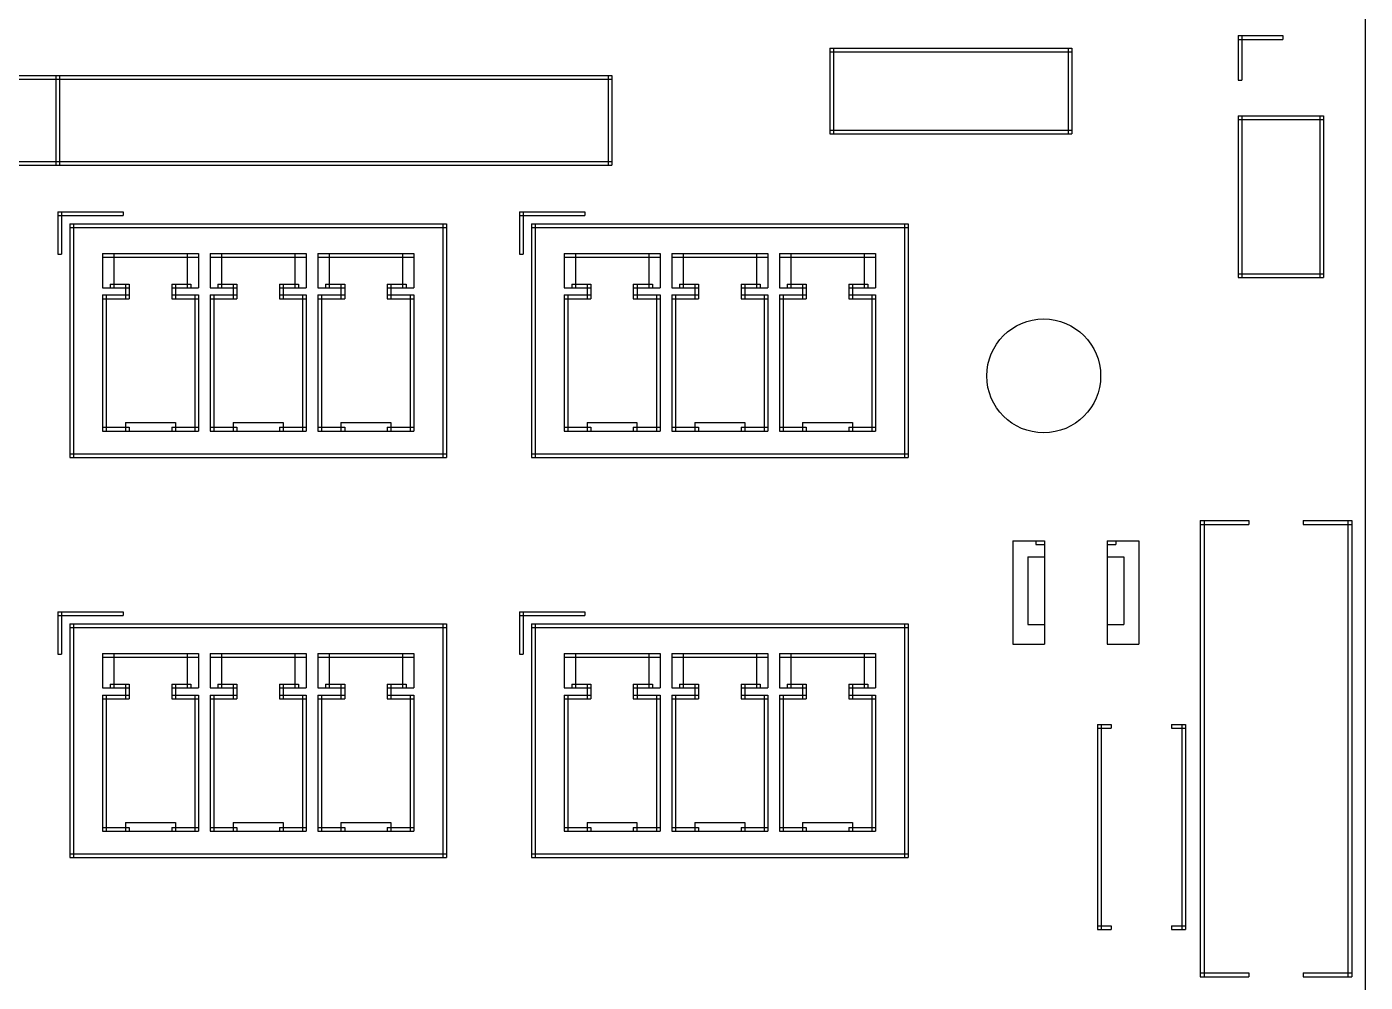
# Model space of a CAD drawing. Header units: metres. Extents: x 0 to 5834, y -4040 to 50.
# Drawn here: x 4121 to 5834, y -3378 to -2155 of the extents above; entities that cross this region are included whole.
import ezdxf

# ---------------------------------------------------------------- set-up
doc = ezdxf.new("R2010")
doc.units = ezdxf.units.M

msp = doc.modelspace()

# ---------------------------------------------------------------- linework, layer by layer
msp.add_line((5833.913386, 0), (5833.913386, -4039.968504))
msp.add_circle((5422.559055, -2602.086614), 72.834646)
at = {"layer": '1'}
for p, q in [((5671.220472, -2166.818898), (5675.944882, -2166.818898)), ((5671.220472, -2166.818898), (5671.220472, -2223.905512)), ((5671.220472, -2166.818898), (5728.307087, -2166.818898)), ((5671.220472, -2166.818898), (5671.220472, -2171.543307)), ((5671.220472, -2171.543307), (5728.307087, -2171.543307)), ((5675.944882, -2166.818898), (5675.944882, -2223.905512)), ((5728.307087, -2166.818898), (5728.307087, -2171.543307)), ((5149.062992, -2182.818898), (5153.787402, -2182.818898)), ((5149.062992, -2182.818898), (5149.062992, -2292.267717)), ((5149.062992, -2182.818898), (5458.549606, -2182.818898)), ((5149.062992, -2182.818898), (5149.062992, -2187.543307)), ((5149.062992, -2187.543307), (5458.549606, -2187.543307)), ((5153.787402, -2182.818898), (5153.787402, -2292.267717)), ((5453.825197, -2182.818898), (5458.549606, -2182.818898)), ((5453.825197, -2182.818898), (5453.825197, -2292.267717)), ((5458.549606, -2182.818898), (5458.549606, -2292.267717)), ((5458.549606, -2182.818898), (5458.549606, -2187.543307)), ((4051.889764, -2217.637795), (4870, -2217.637795)), ((4051.889764, -2222.362205), (4870, -2222.362205)), ((4158.582677, -2217.637795), (4163.307087, -2217.637795)), ((4158.582677, -2217.637795), (4158.582677, -2332.598425)), ((4163.307087, -2217.637795), (4163.307087, -2332.598425)), ((4865.275591, -2217.637795), (4870, -2217.637795)), ((4865.275591, -2217.637795), (4865.275591, -2332.598425)), ((4870, -2217.637795), (4870, -2332.598425)), ((4870, -2217.637795), (4870, -2222.362205)), ((5671.220472, -2223.905512), (5675.944882, -2223.905512)), ((5671.220472, -2269.181102), (5675.944882, -2269.181102)), ((5671.220472, -2269.181102), (5671.220472, -2476.267717)), ((5671.220472, -2269.181102), (5780.669291, -2269.181102)), ((5671.220472, -2269.181102), (5671.220472, -2273.905512)), ((5671.220472, -2273.905512), (5780.669291, -2273.905512)), ((5675.944882, -2269.181102), (5675.944882, -2476.267717)), ((5775.944882, -2269.181102), (5780.669291, -2269.181102)), ((5775.944882, -2269.181102), (5775.944882, -2476.267717)), ((5780.669291, -2269.181102), (5780.669291, -2273.905512)), ((5780.669291, -2269.181102), (5780.669291, -2476.267717)), ((5149.062992, -2287.543307), (5458.549606, -2287.543307)), ((5149.062992, -2287.543307), (5149.062992, -2292.329921)), ((5149.062992, -2292.267717), (5153.787402, -2292.267717)), ((5149.062992, -2292.329921), (5458.549606, -2292.329921)), ((5453.825197, -2292.267717), (5458.549606, -2292.267717)), ((5458.549606, -2287.543307), (5458.549606, -2292.329921)), ((4051.889764, -2327.874016), (4870, -2327.874016)), ((4870, -2327.874016), (4870, -2332.598425)), ((4051.889764, -2332.598425), (4870, -2332.598425)), ((4158.582677, -2332.598425), (4163.307087, -2332.598425)), ((4865.275591, -2332.598425), (4870, -2332.598425)), ((4161.23622, -2392.299213), (4244.700787, -2392.299213)), ((4161.23622, -2392.299213), (4161.23622, -2397.023622)), ((4161.23622, -2392.299213), (4165.96063, -2392.299213)), ((4161.23622, -2392.299213), (4161.23622, -2446.23622)), ((4161.23622, -2397.023622), (4244.700787, -2397.023622)), ((4165.96063, -2392.299213), (4165.96063, -2446.23622)), ((4244.700787, -2392.299213), (4244.700787, -2397.023622)), ((4751.787402, -2392.299213), (4756.511811, -2392.299213)), ((4751.787402, -2392.299213), (4751.787402, -2446.23622)), ((4751.787402, -2392.299213), (4835.251969, -2392.299213)), ((4751.787402, -2392.299213), (4751.787402, -2397.023622)), ((4751.787402, -2397.023622), (4835.251969, -2397.023622)), ((4756.511811, -2392.299213), (4756.511811, -2446.23622)), ((4835.251969, -2392.299213), (4835.251969, -2397.023622)), ((4176.590551, -2407.653543), (4181.314961, -2407.653543)), ((4176.590551, -2407.653543), (4176.590551, -2706.472441)), ((4176.590551, -2407.653543), (4658.480315, -2407.653543)), ((4176.590551, -2407.653543), (4176.590551, -2412.377953)), ((4176.590551, -2412.377953), (4658.480315, -2412.377953)), ((4181.314961, -2407.653543), (4181.314961, -2706.472441)), ((4653.755906, -2407.653543), (4658.480315, -2407.653543)), ((4653.755906, -2407.653543), (4653.755906, -2706.472441)), ((4658.480315, -2407.653543), (4658.480315, -2706.472441)), ((4658.480315, -2407.653543), (4658.480315, -2412.377953)), ((4767.141732, -2407.653543), (4771.866142, -2407.653543)), ((4767.141732, -2407.653543), (4767.141732, -2706.472441)), ((4767.141732, -2407.653543), (5249.031496, -2407.653543)), ((4767.141732, -2407.653543), (4767.141732, -2412.377953)), ((4767.141732, -2412.377953), (5249.031496, -2412.377953)), ((4771.866142, -2407.653543), (4771.866142, -2706.472441)), ((5244.307087, -2407.653543), (5249.031496, -2407.653543)), ((5244.307087, -2407.653543), (5244.307087, -2706.472441)), ((5249.031496, -2407.653543), (5249.031496, -2706.472441)), ((5249.031496, -2407.653543), (5249.031496, -2412.377953)), ((4161.23622, -2446.23622), (4165.96063, -2446.23622)), ((4218.322835, -2445.448819), (4341.15748, -2445.448819)), ((4218.322835, -2445.448819), (4218.322835, -2450.173228)), ((4218.322835, -2445.448819), (4232.889764, -2445.448819)), ((4218.322835, -2445.448819), (4218.322835, -2489.543307)), ((4232.889764, -2445.448819), (4232.889764, -2489.543307)), ((4326.590551, -2445.448819), (4341.15748, -2445.448819)), ((4326.590551, -2445.448819), (4326.590551, -2489.543307)), ((4341.15748, -2445.448819), (4341.15748, -2450.173228)), ((4341.15748, -2445.448819), (4341.15748, -2489.543307)), ((4356.11811, -2445.448819), (4370.685039, -2445.448819)), ((4356.11811, -2445.448819), (4356.11811, -2489.543307)), ((4356.11811, -2445.448819), (4478.952756, -2445.448819)), ((4356.11811, -2445.448819), (4356.11811, -2450.173228)), ((4370.685039, -2445.448819), (4370.685039, -2489.543307)), ((4464.385827, -2445.448819), (4478.952756, -2445.448819)), ((4464.385827, -2445.448819), (4464.385827, -2489.543307)), ((4478.952756, -2445.448819), (4478.952756, -2450.173228)), ((4478.952756, -2445.448819), (4478.952756, -2489.543307)), ((4493.913386, -2445.448819), (4616.748031, -2445.448819)), ((4493.913386, -2445.448819), (4493.913386, -2450.173228)), ((4493.913386, -2445.448819), (4508.480315, -2445.448819)), ((4493.913386, -2445.448819), (4493.913386, -2489.543307)), ((4508.480315, -2445.448819), (4508.480315, -2489.543307)), ((4602.181102, -2445.448819), (4616.748031, -2445.448819)), ((4602.181102, -2445.448819), (4602.181102, -2489.543307)), ((4616.748031, -2445.448819), (4616.748031, -2489.543307)), ((4616.748031, -2445.448819), (4616.748031, -2450.173228)), ((4751.787402, -2446.23622), (4756.511811, -2446.23622)), ((4808.874016, -2445.448819), (4931.708661, -2445.448819)), ((4808.874016, -2445.448819), (4808.874016, -2450.173228)), ((4808.874016, -2445.448819), (4823.440945, -2445.448819)), ((4808.874016, -2445.448819), (4808.874016, -2489.543307)), ((4823.440945, -2445.448819), (4823.440945, -2489.543307)), ((4917.141732, -2445.448819), (4931.708661, -2445.448819)), ((4917.141732, -2445.448819), (4917.141732, -2489.543307)), ((4931.708661, -2445.448819), (4931.708661, -2450.173228)), ((4931.708661, -2445.448819), (4931.708661, -2489.543307)), ((4946.669291, -2445.448819), (5069.503937, -2445.448819)), ((4946.669291, -2445.448819), (4946.669291, -2450.173228)), ((4946.669291, -2445.448819), (4961.23622, -2445.448819)), ((4946.669291, -2445.448819), (4946.669291, -2489.543307)), ((4961.23622, -2445.448819), (4961.23622, -2489.543307)), ((5054.937008, -2445.448819), (5069.503937, -2445.448819)), ((5054.937008, -2445.448819), (5054.937008, -2489.543307)), ((5069.503937, -2445.448819), (5069.503937, -2450.173228)), ((5069.503937, -2445.448819), (5069.503937, -2489.543307)), ((5084.464567, -2445.448819), (5099.031496, -2445.448819)), ((5084.464567, -2445.448819), (5084.464567, -2489.543307)), ((5084.464567, -2445.448819), (5207.299213, -2445.448819)), ((5084.464567, -2445.448819), (5084.464567, -2450.173228)), ((5099.031496, -2445.448819), (5099.031496, -2489.543307)), ((5192.732283, -2445.448819), (5207.299213, -2445.448819)), ((5192.732283, -2445.448819), (5192.732283, -2489.543307)), ((5207.299213, -2445.448819), (5207.299213, -2450.173228)), ((5207.299213, -2445.448819), (5207.299213, -2489.543307)), ((4218.322835, -2450.173228), (4341.15748, -2450.173228)), ((4356.11811, -2450.173228), (4478.952756, -2450.173228)), ((4493.913386, -2450.173228), (4616.748031, -2450.173228)), ((4808.874016, -2450.173228), (4931.708661, -2450.173228)), ((4946.669291, -2450.173228), (5069.503937, -2450.173228)), ((5084.464567, -2450.173228), (5207.299213, -2450.173228)), ((5671.220472, -2471.543307), (5780.669291, -2471.543307)), ((5671.220472, -2471.543307), (5671.220472, -2476.267717)), ((5671.220472, -2476.267717), (5780.669291, -2476.267717)), ((5671.220472, -2476.267717), (5675.944882, -2476.267717)), ((5775.944882, -2476.267717), (5780.669291, -2476.267717)), ((5780.669291, -2471.543307), (5780.669291, -2476.267717)), ((4218.322835, -2489.543307), (4232.889764, -2489.543307)), ((4218.322835, -2498.598425), (4252.574803, -2498.598425)), ((4218.322835, -2498.598425), (4218.322835, -2503.322835)), ((4218.322835, -2498.598425), (4223.047244, -2498.598425)), ((4218.322835, -2498.598425), (4218.322835, -2672.614173)), ((4223.047244, -2498.598425), (4223.047244, -2672.614173)), ((4228.165354, -2484.818898), (4252.574803, -2484.818898)), ((4228.165354, -2484.818898), (4228.165354, -2489.543307)), ((4228.165354, -2489.543307), (4252.574803, -2489.543307)), ((4247.850394, -2484.818898), (4252.574803, -2484.818898)), ((4247.850394, -2484.818898), (4247.850394, -2503.322835)), ((4252.574803, -2484.818898), (4252.574803, -2503.322835)), ((4252.574803, -2484.818898), (4252.574803, -2489.543307)), ((4252.574803, -2498.598425), (4252.574803, -2503.322835)), ((4306.905512, -2484.818898), (4311.629921, -2484.818898)), ((4306.905512, -2484.818898), (4306.905512, -2503.322835)), ((4306.905512, -2484.818898), (4331.314961, -2484.818898)), ((4306.905512, -2484.818898), (4306.905512, -2489.543307)), ((4306.905512, -2489.543307), (4331.314961, -2489.543307)), ((4306.905512, -2498.598425), (4341.15748, -2498.598425)), ((4306.905512, -2498.598425), (4306.905512, -2503.322835)), ((4311.629921, -2484.818898), (4311.629921, -2503.322835)), ((4326.590551, -2489.543307), (4341.15748, -2489.543307)), ((4331.314961, -2484.818898), (4331.314961, -2489.543307)), ((4336.433071, -2498.598425), (4341.15748, -2498.598425)), ((4336.433071, -2498.598425), (4336.433071, -2672.614173)), ((4341.15748, -2498.598425), (4341.15748, -2672.614173)), ((4341.15748, -2498.598425), (4341.15748, -2503.322835)), ((4356.11811, -2489.543307), (4370.685039, -2489.543307)), ((4356.11811, -2498.598425), (4390.370079, -2498.598425)), ((4356.11811, -2498.598425), (4356.11811, -2503.322835)), ((4356.11811, -2498.598425), (4360.84252, -2498.598425)), ((4356.11811, -2498.598425), (4356.11811, -2672.614173)), ((4360.84252, -2498.598425), (4360.84252, -2672.614173)), ((4365.96063, -2484.818898), (4390.370079, -2484.818898)), ((4365.96063, -2484.818898), (4365.96063, -2489.543307)), ((4365.96063, -2489.543307), (4390.370079, -2489.543307)), ((4385.645669, -2484.818898), (4390.370079, -2484.818898)), ((4385.645669, -2484.818898), (4385.645669, -2503.322835)), ((4390.370079, -2484.818898), (4390.370079, -2489.543307)), ((4390.370079, -2484.818898), (4390.370079, -2503.322835)), ((4390.370079, -2498.598425), (4390.370079, -2503.322835)), ((4444.700787, -2484.818898), (4469.110236, -2484.818898)), ((4444.700787, -2484.818898), (4444.700787, -2489.543307)), ((4444.700787, -2484.818898), (4449.425197, -2484.818898)), ((4444.700787, -2484.818898), (4444.700787, -2503.322835)), ((4444.700787, -2489.543307), (4469.110236, -2489.543307)), ((4444.700787, -2498.598425), (4478.952756, -2498.598425)), ((4444.700787, -2498.598425), (4444.700787, -2503.322835)), ((4449.425197, -2484.818898), (4449.425197, -2503.322835)), ((4464.385827, -2489.543307), (4478.952756, -2489.543307)), ((4469.110236, -2484.818898), (4469.110236, -2489.543307)), ((4474.228346, -2498.598425), (4478.952756, -2498.598425)), ((4474.228346, -2498.598425), (4474.228346, -2672.614173)), ((4478.952756, -2498.598425), (4478.952756, -2503.322835)), ((4478.952756, -2498.598425), (4478.952756, -2672.614173)), ((4493.913386, -2489.543307), (4508.480315, -2489.543307)), ((4493.913386, -2498.598425), (4498.637795, -2498.598425)), ((4493.913386, -2498.598425), (4493.913386, -2672.614173)), ((4493.913386, -2498.598425), (4528.165354, -2498.598425)), ((4493.913386, -2498.598425), (4493.913386, -2503.322835)), ((4498.637795, -2498.598425), (4498.637795, -2672.614173)), ((4503.755906, -2484.818898), (4528.165354, -2484.818898)), ((4503.755906, -2484.818898), (4503.755906, -2489.543307)), ((4503.755906, -2489.543307), (4528.165354, -2489.543307)), ((4523.440945, -2484.818898), (4528.165354, -2484.818898)), ((4523.440945, -2484.818898), (4523.440945, -2503.322835)), ((4528.165354, -2484.818898), (4528.165354, -2489.543307)), ((4528.165354, -2484.818898), (4528.165354, -2503.322835)), ((4528.165354, -2498.598425), (4528.165354, -2503.322835)), ((4582.496063, -2484.818898), (4606.905512, -2484.818898)), ((4582.496063, -2484.818898), (4582.496063, -2489.543307)), ((4582.496063, -2484.818898), (4587.220472, -2484.818898)), ((4582.496063, -2484.818898), (4582.496063, -2503.322835)), ((4582.496063, -2489.543307), (4606.905512, -2489.543307)), ((4582.496063, -2498.598425), (4616.748031, -2498.598425)), ((4582.496063, -2498.598425), (4582.496063, -2503.322835)), ((4587.220472, -2484.818898), (4587.220472, -2503.322835)), ((4602.181102, -2489.543307), (4616.748031, -2489.543307)), ((4606.905512, -2484.818898), (4606.905512, -2489.543307)), ((4612.023622, -2498.598425), (4616.748031, -2498.598425)), ((4612.023622, -2498.598425), (4612.023622, -2672.614173)), ((4616.748031, -2498.598425), (4616.748031, -2503.322835)), ((4616.748031, -2498.598425), (4616.748031, -2672.614173)), ((4808.874016, -2489.543307), (4823.440945, -2489.543307)), ((4808.874016, -2498.598425), (4843.125984, -2498.598425)), ((4808.874016, -2498.598425), (4808.874016, -2503.322835)), ((4808.874016, -2498.598425), (4813.598425, -2498.598425)), ((4808.874016, -2498.598425), (4808.874016, -2672.614173)), ((4813.598425, -2498.598425), (4813.598425, -2672.614173)), ((4818.716535, -2484.818898), (4843.125984, -2484.818898)), ((4818.716535, -2484.818898), (4818.716535, -2489.543307)), ((4818.716535, -2489.543307), (4843.125984, -2489.543307)), ((4838.401575, -2484.818898), (4843.125984, -2484.818898)), ((4838.401575, -2484.818898), (4838.401575, -2503.322835)), ((4843.125984, -2484.818898), (4843.125984, -2503.322835)), ((4843.125984, -2484.818898), (4843.125984, -2489.543307)), ((4843.125984, -2498.598425), (4843.125984, -2503.322835)), ((4897.456693, -2484.818898), (4921.866142, -2484.818898)), ((4897.456693, -2484.818898), (4897.456693, -2489.543307)), ((4897.456693, -2484.818898), (4902.181102, -2484.818898)), ((4897.456693, -2484.818898), (4897.456693, -2503.322835)), ((4897.456693, -2489.543307), (4921.866142, -2489.543307)), ((4897.456693, -2498.598425), (4931.708661, -2498.598425)), ((4897.456693, -2498.598425), (4897.456693, -2503.322835)), ((4902.181102, -2484.818898), (4902.181102, -2503.322835)), ((4917.141732, -2489.543307), (4931.708661, -2489.543307)), ((4921.866142, -2484.818898), (4921.866142, -2489.543307)), ((4926.984252, -2498.598425), (4931.708661, -2498.598425)), ((4926.984252, -2498.598425), (4926.984252, -2672.614173)), ((4931.708661, -2498.598425), (4931.708661, -2503.322835)), ((4931.708661, -2498.598425), (4931.708661, -2672.614173)), ((4946.669291, -2489.543307), (4961.23622, -2489.543307)), ((4946.669291, -2498.598425), (4951.393701, -2498.598425)), ((4946.669291, -2498.598425), (4946.669291, -2672.614173)), ((4946.669291, -2498.598425), (4980.92126, -2498.598425)), ((4946.669291, -2498.598425), (4946.669291, -2503.322835)), ((4951.393701, -2498.598425), (4951.393701, -2672.614173)), ((4956.511811, -2484.818898), (4980.92126, -2484.818898)), ((4956.511811, -2484.818898), (4956.511811, -2489.543307)), ((4956.511811, -2489.543307), (4980.92126, -2489.543307)), ((4976.19685, -2484.818898), (4980.92126, -2484.818898)), ((4976.19685, -2484.818898), (4976.19685, -2503.322835)), ((4980.92126, -2484.818898), (4980.92126, -2489.543307)), ((4980.92126, -2484.818898), (4980.92126, -2503.322835)), ((4980.92126, -2498.598425), (4980.92126, -2503.322835)), ((5035.251969, -2484.818898), (5039.976378, -2484.818898)), ((5035.251969, -2484.818898), (5035.251969, -2503.322835)), ((5035.251969, -2484.818898), (5059.661417, -2484.818898)), ((5035.251969, -2484.818898), (5035.251969, -2489.543307)), ((5035.251969, -2489.543307), (5059.661417, -2489.543307)), ((5035.251969, -2498.598425), (5069.503937, -2498.598425)), ((5035.251969, -2498.598425), (5035.251969, -2503.322835)), ((5039.976378, -2484.818898), (5039.976378, -2503.322835)), ((5054.937008, -2489.543307), (5069.503937, -2489.543307)), ((5059.661417, -2484.818898), (5059.661417, -2489.543307)), ((5064.779528, -2498.598425), (5069.503937, -2498.598425)), ((5064.779528, -2498.598425), (5064.779528, -2672.614173)), ((5069.503937, -2498.598425), (5069.503937, -2672.614173)), ((5069.503937, -2498.598425), (5069.503937, -2503.322835)), ((5084.464567, -2489.543307), (5099.031496, -2489.543307)), ((5084.464567, -2498.598425), (5118.716535, -2498.598425)), ((5084.464567, -2498.598425), (5084.464567, -2503.322835)), ((5084.464567, -2498.598425), (5089.188976, -2498.598425)), ((5084.464567, -2498.598425), (5084.464567, -2672.614173)), ((5089.188976, -2498.598425), (5089.188976, -2672.614173)), ((5094.307087, -2484.818898), (5118.716535, -2484.818898)), ((5094.307087, -2484.818898), (5094.307087, -2489.543307)), ((5094.307087, -2489.543307), (5118.716535, -2489.543307)), ((5113.992126, -2484.818898), (5118.716535, -2484.818898)), ((5113.992126, -2484.818898), (5113.992126, -2503.322835)), ((5118.716535, -2484.818898), (5118.716535, -2503.322835)), ((5118.716535, -2484.818898), (5118.716535, -2489.543307)), ((5118.716535, -2498.598425), (5118.716535, -2503.322835)), ((5173.047244, -2484.818898), (5197.456693, -2484.818898)), ((5173.047244, -2484.818898), (5173.047244, -2489.543307)), ((5173.047244, -2484.818898), (5177.771654, -2484.818898)), ((5173.047244, -2484.818898), (5173.047244, -2503.322835)), ((5173.047244, -2489.543307), (5197.456693, -2489.543307)), ((5173.047244, -2498.598425), (5207.299213, -2498.598425)), ((5173.047244, -2498.598425), (5173.047244, -2503.322835)), ((5177.771654, -2484.818898), (5177.771654, -2503.322835)), ((5192.732283, -2489.543307), (5207.299213, -2489.543307)), ((5197.456693, -2484.818898), (5197.456693, -2489.543307)), ((5202.574803, -2498.598425), (5207.299213, -2498.598425)), ((5202.574803, -2498.598425), (5202.574803, -2672.614173)), ((5207.299213, -2498.598425), (5207.299213, -2672.614173)), ((5207.299213, -2498.598425), (5207.299213, -2503.322835)), ((4218.322835, -2503.322835), (4252.574803, -2503.322835)), ((4247.850394, -2503.322835), (4252.574803, -2503.322835)), ((4306.905512, -2503.322835), (4311.629921, -2503.322835)), ((4306.905512, -2503.322835), (4341.15748, -2503.322835)), ((4356.11811, -2503.322835), (4390.370079, -2503.322835)), ((4385.645669, -2503.322835), (4390.370079, -2503.322835)), ((4444.700787, -2503.322835), (4478.952756, -2503.322835)), ((4444.700787, -2503.322835), (4449.425197, -2503.322835)), ((4493.913386, -2503.322835), (4528.165354, -2503.322835)), ((4523.440945, -2503.322835), (4528.165354, -2503.322835)), ((4582.496063, -2503.322835), (4616.748031, -2503.322835)), ((4582.496063, -2503.322835), (4587.220472, -2503.322835)), ((4808.874016, -2503.322835), (4843.125984, -2503.322835)), ((4838.401575, -2503.322835), (4843.125984, -2503.322835)), ((4897.456693, -2503.322835), (4931.708661, -2503.322835)), ((4897.456693, -2503.322835), (4902.181102, -2503.322835)), ((4946.669291, -2503.322835), (4980.92126, -2503.322835)), ((4976.19685, -2503.322835), (4980.92126, -2503.322835)), ((5035.251969, -2503.322835), (5069.503937, -2503.322835)), ((5035.251969, -2503.322835), (5039.976378, -2503.322835)), ((5084.464567, -2503.322835), (5118.716535, -2503.322835)), ((5113.992126, -2503.322835), (5118.716535, -2503.322835)), ((5173.047244, -2503.322835), (5207.299213, -2503.322835)), ((5173.047244, -2503.322835), (5177.771654, -2503.322835)), ((4218.322835, -2667.889764), (4252.574803, -2667.889764)), ((4218.322835, -2667.889764), (4218.322835, -2672.614173)), ((4247.850394, -2661.665748), (4311.616024, -2661.665748)), ((4247.850394, -2661.665748), (4247.850394, -2672.614173)), ((4252.574803, -2667.889764), (4252.574803, -2672.614173)), ((4306.905512, -2667.889764), (4341.15748, -2667.889764)), ((4306.905512, -2667.889764), (4306.905512, -2672.614173)), ((4311.616024, -2661.665748), (4311.616024, -2672.614173)), ((4341.15748, -2667.889764), (4341.15748, -2672.614173)), ((4356.11811, -2667.889764), (4390.370079, -2667.889764)), ((4356.11811, -2667.889764), (4356.11811, -2672.614173)), ((4385.645669, -2661.665748), (4449.411299, -2661.665748)), ((4385.645669, -2661.665748), (4385.645669, -2672.614173)), ((4390.370079, -2667.889764), (4390.370079, -2672.614173)), ((4444.700787, -2667.889764), (4478.952756, -2667.889764)), ((4444.700787, -2667.889764), (4444.700787, -2672.614173)), ((4449.411299, -2661.665748), (4449.411299, -2672.614173)), ((4478.952756, -2667.889764), (4478.952756, -2672.614173)), ((4493.913386, -2667.889764), (4528.165354, -2667.889764)), ((4493.913386, -2667.889764), (4493.913386, -2672.614173)), ((4523.440945, -2661.665748), (4587.206575, -2661.665748)), ((4523.440945, -2661.665748), (4523.440945, -2672.614173)), ((4528.165354, -2667.889764), (4528.165354, -2672.614173)), ((4582.496063, -2667.889764), (4616.748031, -2667.889764)), ((4582.496063, -2667.889764), (4582.496063, -2672.614173)), ((4587.206575, -2661.665748), (4587.206575, -2672.614173)), ((4616.748031, -2667.889764), (4616.748031, -2672.614173)), ((4808.874016, -2667.889764), (4843.125984, -2667.889764)), ((4808.874016, -2667.889764), (4808.874016, -2672.614173)), ((4838.401575, -2661.665748), (4902.167205, -2661.665748)), ((4838.401575, -2661.665748), (4838.401575, -2672.614173)), ((4843.125984, -2667.889764), (4843.125984, -2672.614173)), ((4897.456693, -2667.889764), (4931.708661, -2667.889764)), ((4897.456693, -2667.889764), (4897.456693, -2672.614173)), ((4902.167205, -2661.665748), (4902.167205, -2672.614173)), ((4931.708661, -2667.889764), (4931.708661, -2672.614173)), ((4946.669291, -2667.889764), (4980.92126, -2667.889764)), ((4946.669291, -2667.889764), (4946.669291, -2672.614173)), ((4976.19685, -2661.665748), (5039.96248, -2661.665748)), ((4976.19685, -2661.665748), (4976.19685, -2672.614173)), ((4980.92126, -2667.889764), (4980.92126, -2672.614173)), ((5035.251969, -2667.889764), (5069.503937, -2667.889764)), ((5035.251969, -2667.889764), (5035.251969, -2672.614173)), ((5039.96248, -2661.665748), (5039.96248, -2672.614173)), ((5069.503937, -2667.889764), (5069.503937, -2672.614173)), ((5084.464567, -2667.889764), (5118.716535, -2667.889764)), ((5084.464567, -2667.889764), (5084.464567, -2672.614173)), ((5113.992126, -2661.665748), (5177.757756, -2661.665748)), ((5113.992126, -2661.665748), (5113.992126, -2672.614173)), ((5118.716535, -2667.889764), (5118.716535, -2672.614173)), ((5173.047244, -2667.889764), (5207.299213, -2667.889764)), ((5173.047244, -2667.889764), (5173.047244, -2672.614173)), ((5177.757756, -2661.665748), (5177.757756, -2672.614173)), ((5207.299213, -2667.889764), (5207.299213, -2672.614173)), ((4218.322835, -2672.614173), (4223.047244, -2672.614173)), ((4218.322835, -2672.614173), (4252.574803, -2672.614173)), ((4247.850394, -2672.614173), (4311.616024, -2672.614173)), ((4306.905512, -2672.614173), (4341.15748, -2672.614173)), ((4336.433071, -2672.614173), (4341.15748, -2672.614173)), ((4356.11811, -2672.614173), (4360.84252, -2672.614173)), ((4356.11811, -2672.614173), (4390.370079, -2672.614173)), ((4385.645669, -2672.614173), (4449.411299, -2672.614173)), ((4444.700787, -2672.614173), (4478.952756, -2672.614173)), ((4474.228346, -2672.614173), (4478.952756, -2672.614173)), ((4493.913386, -2672.614173), (4528.165354, -2672.614173)), ((4493.913386, -2672.614173), (4498.637795, -2672.614173)), ((4523.440945, -2672.614173), (4587.206575, -2672.614173)), ((4582.496063, -2672.614173), (4616.748031, -2672.614173)), ((4612.023622, -2672.614173), (4616.748031, -2672.614173)), ((4808.874016, -2672.614173), (4843.125984, -2672.614173)), ((4808.874016, -2672.614173), (4813.598425, -2672.614173)), ((4838.401575, -2672.614173), (4902.167205, -2672.614173)), ((4897.456693, -2672.614173), (4931.708661, -2672.614173)), ((4926.984252, -2672.614173), (4931.708661, -2672.614173)), ((4946.669291, -2672.614173), (4980.92126, -2672.614173)), ((4946.669291, -2672.614173), (4951.393701, -2672.614173)), ((4976.19685, -2672.614173), (5039.96248, -2672.614173)), ((5035.251969, -2672.614173), (5069.503937, -2672.614173)), ((5064.779528, -2672.614173), (5069.503937, -2672.614173)), ((5084.464567, -2672.614173), (5089.188976, -2672.614173)), ((5084.464567, -2672.614173), (5118.716535, -2672.614173)), ((5113.992126, -2672.614173), (5177.757756, -2672.614173)), ((5173.047244, -2672.614173), (5207.299213, -2672.614173)), ((5202.574803, -2672.614173), (5207.299213, -2672.614173)), ((4176.590551, -2701.748031), (4658.480315, -2701.748031)), ((4176.590551, -2701.748031), (4176.590551, -2706.472441)), ((4658.480315, -2701.748031), (4658.480315, -2706.472441)), ((4767.141732, -2701.748031), (5249.031496, -2701.748031)), ((4767.141732, -2701.748031), (4767.141732, -2706.472441)), ((5249.031496, -2701.748031), (5249.031496, -2706.472441)), ((4176.590551, -2706.472441), (4658.480315, -2706.472441)), ((4176.590551, -2706.472441), (4181.314961, -2706.472441)), ((4653.755906, -2706.472441), (4658.480315, -2706.472441)), ((4767.141732, -2706.472441), (4771.866142, -2706.472441)), ((4767.141732, -2706.472441), (5249.031496, -2706.472441)), ((5244.307087, -2706.472441), (5249.031496, -2706.472441)), ((5622.751969, -2787.114173), (5627.751969, -2787.114173)), ((5622.751969, -2787.114173), (5622.751969, -3370.854331)), ((5622.751969, -2787.114173), (5684.838583, -2787.114173)), ((5622.751969, -2787.114173), (5622.751969, -2792.114173)), ((5627.751969, -2787.114173), (5627.751969, -3370.854331)), ((5684.838583, -2787.114173), (5684.838583, -2792.114173)), ((5754.641732, -2787.114173), (5816.728346, -2787.114173)), ((5754.641732, -2787.114173), (5754.641732, -2792.114173)), ((5811.728346, -2787.114173), (5816.728346, -2787.114173)), ((5811.728346, -2787.114173), (5811.728346, -3370.854331)), ((5816.728346, -2787.114173), (5816.728346, -3370.854331)), ((5816.728346, -2787.114173), (5816.728346, -2792.114173)), ((5622.751969, -2792.114173), (5684.838583, -2792.114173)), ((5754.641732, -2792.114173), (5816.728346, -2792.114173)), ((5382.976378, -2813.204724), (5423.582362, -2813.204724)), ((5382.976378, -2813.204724), (5382.976378, -2945.186417)), ((5412.661417, -2813.204724), (5423.527559, -2813.204724)), ((5412.661417, -2813.204724), (5412.661417, -2817.929134)), ((5412.661417, -2817.929134), (5423.527559, -2817.929134)), ((5423.527559, -2813.204724), (5423.527559, -2817.929134)), ((5423.582362, -2813.204724), (5423.582362, -2945.186417)), ((5503.787717, -2813.204724), (5544.393701, -2813.204724)), ((5503.787717, -2813.204724), (5503.787717, -2945.186417)), ((5503.84252, -2813.204724), (5514.708661, -2813.204724)), ((5503.84252, -2813.204724), (5503.84252, -2817.929134)), ((5503.84252, -2817.929134), (5514.708661, -2817.929134)), ((5514.708661, -2813.204724), (5514.708661, -2817.929134)), ((5544.393701, -2813.204724), (5544.393701, -2945.186417)), ((5402.267717, -2833.639331), (5423.533976, -2833.639331)), ((5402.267717, -2833.639331), (5402.267717, -2920.335827)), ((5423.533976, -2833.639331), (5423.533976, -2920.335827)), ((5503.836102, -2833.639331), (5525.102362, -2833.639331)), ((5503.836102, -2833.639331), (5503.836102, -2920.335827)), ((5525.102362, -2833.639331), (5525.102362, -2920.335827)), ((4161.23622, -2904.110236), (4244.700787, -2904.110236)), ((4161.23622, -2904.110236), (4161.23622, -2908.834646)), ((4161.23622, -2904.110236), (4165.96063, -2904.110236)), ((4161.23622, -2904.110236), (4161.23622, -2958.047244)), ((4161.23622, -2908.834646), (4244.700787, -2908.834646)), ((4165.96063, -2904.110236), (4165.96063, -2958.047244)), ((4244.700787, -2904.110236), (4244.700787, -2908.834646)), ((4751.787402, -2904.110236), (4835.251969, -2904.110236)), ((4751.787402, -2904.110236), (4751.787402, -2908.834646)), ((4751.787402, -2904.110236), (4756.511811, -2904.110236)), ((4751.787402, -2904.110236), (4751.787402, -2958.047244)), ((4751.787402, -2908.834646), (4835.251969, -2908.834646)), ((4756.511811, -2904.110236), (4756.511811, -2958.047244)), ((4835.251969, -2904.110236), (4835.251969, -2908.834646)), ((4176.590551, -2919.464567), (4658.480315, -2919.464567)), ((4176.590551, -2919.464567), (4176.590551, -2924.188976)), ((4176.590551, -2919.464567), (4181.314961, -2919.464567)), ((4176.590551, -2919.464567), (4176.590551, -3218.283465)), ((4176.590551, -2924.188976), (4658.480315, -2924.188976)), ((4181.314961, -2919.464567), (4181.314961, -3218.283465)), ((4653.755906, -2919.464567), (4658.480315, -2919.464567)), ((4653.755906, -2919.464567), (4653.755906, -3218.283465)), ((4658.480315, -2919.464567), (4658.480315, -2924.188976)), ((4658.480315, -2919.464567), (4658.480315, -3218.283465)), ((4767.141732, -2919.464567), (4771.866142, -2919.464567)), ((4767.141732, -2919.464567), (4767.141732, -3218.283465)), ((4767.141732, -2919.464567), (5249.031496, -2919.464567)), ((4767.141732, -2919.464567), (4767.141732, -2924.188976)), ((4767.141732, -2924.188976), (5249.031496, -2924.188976)), ((4771.866142, -2919.464567), (4771.866142, -3218.283465)), ((5244.307087, -2919.464567), (5249.031496, -2919.464567)), ((5244.307087, -2919.464567), (5244.307087, -3218.283465)), ((5249.031496, -2919.464567), (5249.031496, -3218.283465)), ((5249.031496, -2919.464567), (5249.031496, -2924.188976)), ((5402.267717, -2920.335827), (5423.533976, -2920.335827)), ((5503.836102, -2920.335827), (5525.102362, -2920.335827)), ((5382.976378, -2945.186417), (5423.582362, -2945.186417)), ((5503.787717, -2945.186417), (5544.393701, -2945.186417)), ((4161.23622, -2958.047244), (4165.96063, -2958.047244)), ((4218.322835, -2957.259843), (4341.15748, -2957.259843)), ((4218.322835, -2957.259843), (4218.322835, -2961.984252)), ((4218.322835, -2957.259843), (4232.889764, -2957.259843)), ((4218.322835, -2957.259843), (4218.322835, -3001.354331)), ((4218.322835, -2961.984252), (4341.15748, -2961.984252)), ((4232.889764, -2957.259843), (4232.889764, -3001.354331)), ((4326.590551, -2957.259843), (4341.15748, -2957.259843)), ((4326.590551, -2957.259843), (4326.590551, -3001.354331)), ((4341.15748, -2957.259843), (4341.15748, -2961.984252)), ((4341.15748, -2957.259843), (4341.15748, -3001.354331)), ((4356.11811, -2957.259843), (4370.685039, -2957.259843)), ((4356.11811, -2957.259843), (4356.11811, -3001.354331)), ((4356.11811, -2957.259843), (4478.952756, -2957.259843)), ((4356.11811, -2957.259843), (4356.11811, -2961.984252)), ((4356.11811, -2961.984252), (4478.952756, -2961.984252)), ((4370.685039, -2957.259843), (4370.685039, -3001.354331)), ((4464.385827, -2957.259843), (4478.952756, -2957.259843)), ((4464.385827, -2957.259843), (4464.385827, -3001.354331)), ((4478.952756, -2957.259843), (4478.952756, -2961.984252)), ((4478.952756, -2957.259843), (4478.952756, -3001.354331)), ((4493.913386, -2957.259843), (4616.748031, -2957.259843)), ((4493.913386, -2957.259843), (4493.913386, -2961.984252)), ((4493.913386, -2957.259843), (4508.480315, -2957.259843)), ((4493.913386, -2957.259843), (4493.913386, -3001.354331)), ((4493.913386, -2961.984252), (4616.748031, -2961.984252)), ((4508.480315, -2957.259843), (4508.480315, -3001.354331)), ((4602.181102, -2957.259843), (4616.748031, -2957.259843)), ((4602.181102, -2957.259843), (4602.181102, -3001.354331)), ((4616.748031, -2957.259843), (4616.748031, -2961.984252)), ((4616.748031, -2957.259843), (4616.748031, -3001.354331)), ((4751.787402, -2958.047244), (4756.511811, -2958.047244)), ((4808.874016, -2957.259843), (4823.440945, -2957.259843)), ((4808.874016, -2957.259843), (4808.874016, -3001.354331)), ((4808.874016, -2957.259843), (4931.708661, -2957.259843)), ((4808.874016, -2957.259843), (4808.874016, -2961.984252)), ((4808.874016, -2961.984252), (4931.708661, -2961.984252)), ((4823.440945, -2957.259843), (4823.440945, -3001.354331)), ((4917.141732, -2957.259843), (4931.708661, -2957.259843)), ((4917.141732, -2957.259843), (4917.141732, -3001.354331)), ((4931.708661, -2957.259843), (4931.708661, -3001.354331)), ((4931.708661, -2957.259843), (4931.708661, -2961.984252)), ((4946.669291, -2957.259843), (4961.23622, -2957.259843)), ((4946.669291, -2957.259843), (4946.669291, -3001.354331)), ((4946.669291, -2957.259843), (5069.503937, -2957.259843)), ((4946.669291, -2957.259843), (4946.669291, -2961.984252)), ((4946.669291, -2961.984252), (5069.503937, -2961.984252)), ((4961.23622, -2957.259843), (4961.23622, -3001.354331)), ((5054.937008, -2957.259843), (5069.503937, -2957.259843)), ((5054.937008, -2957.259843), (5054.937008, -3001.354331)), ((5069.503937, -2957.259843), (5069.503937, -2961.984252)), ((5069.503937, -2957.259843), (5069.503937, -3001.354331)), ((5084.464567, -2957.259843), (5099.031496, -2957.259843)), ((5084.464567, -2957.259843), (5084.464567, -3001.354331)), ((5084.464567, -2957.259843), (5207.299213, -2957.259843)), ((5084.464567, -2957.259843), (5084.464567, -2961.984252)), ((5084.464567, -2961.984252), (5207.299213, -2961.984252)), ((5099.031496, -2957.259843), (5099.031496, -3001.354331)), ((5192.732283, -2957.259843), (5207.299213, -2957.259843)), ((5192.732283, -2957.259843), (5192.732283, -3001.354331)), ((5207.299213, -2957.259843), (5207.299213, -3001.354331)), ((5207.299213, -2957.259843), (5207.299213, -2961.984252)), ((4228.165354, -2996.629921), (4252.574803, -2996.629921)), ((4228.165354, -2996.629921), (4228.165354, -3001.354331)), ((4247.850394, -2996.629921), (4252.574803, -2996.629921)), ((4247.850394, -2996.629921), (4247.850394, -3015.133858)), ((4252.574803, -2996.629921), (4252.574803, -3015.133858)), ((4252.574803, -2996.629921), (4252.574803, -3001.354331)), ((4306.905512, -2996.629921), (4311.629921, -2996.629921)), ((4306.905512, -2996.629921), (4306.905512, -3015.133858)), ((4306.905512, -2996.629921), (4331.314961, -2996.629921)), ((4306.905512, -2996.629921), (4306.905512, -3001.354331)), ((4311.629921, -2996.629921), (4311.629921, -3015.133858)), ((4331.314961, -2996.629921), (4331.314961, -3001.354331)), ((4365.96063, -2996.629921), (4390.370079, -2996.629921)), ((4365.96063, -2996.629921), (4365.96063, -3001.354331)), ((4385.645669, -2996.629921), (4390.370079, -2996.629921)), ((4385.645669, -2996.629921), (4385.645669, -3015.133858)), ((4390.370079, -2996.629921), (4390.370079, -3015.133858)), ((4390.370079, -2996.629921), (4390.370079, -3001.354331)), ((4444.700787, -2996.629921), (4469.110236, -2996.629921)), ((4444.700787, -2996.629921), (4444.700787, -3001.354331)), ((4444.700787, -2996.629921), (4449.425197, -2996.629921)), ((4444.700787, -2996.629921), (4444.700787, -3015.133858)), ((4449.425197, -2996.629921), (4449.425197, -3015.133858)), ((4469.110236, -2996.629921), (4469.110236, -3001.354331)), ((4503.755906, -2996.629921), (4528.165354, -2996.629921)), ((4503.755906, -2996.629921), (4503.755906, -3001.354331)), ((4523.440945, -2996.629921), (4528.165354, -2996.629921)), ((4523.440945, -2996.629921), (4523.440945, -3015.133858)), ((4528.165354, -2996.629921), (4528.165354, -3015.133858)), ((4528.165354, -2996.629921), (4528.165354, -3001.354331)), ((4582.496063, -2996.629921), (4606.905512, -2996.629921)), ((4582.496063, -2996.629921), (4582.496063, -3001.354331)), ((4582.496063, -2996.629921), (4587.220472, -2996.629921)), ((4582.496063, -2996.629921), (4582.496063, -3015.133858)), ((4587.220472, -2996.629921), (4587.220472, -3015.133858)), ((4606.905512, -2996.629921), (4606.905512, -3001.354331)), ((4818.716535, -2996.629921), (4843.125984, -2996.629921)), ((4818.716535, -2996.629921), (4818.716535, -3001.354331)), ((4838.401575, -2996.629921), (4843.125984, -2996.629921)), ((4838.401575, -2996.629921), (4838.401575, -3015.133858)), ((4843.125984, -2996.629921), (4843.125984, -3015.133858)), ((4843.125984, -2996.629921), (4843.125984, -3001.354331)), ((4897.456693, -2996.629921), (4902.181102, -2996.629921)), ((4897.456693, -2996.629921), (4897.456693, -3015.133858)), ((4897.456693, -2996.629921), (4921.866142, -2996.629921)), ((4897.456693, -2996.629921), (4897.456693, -3001.354331)), ((4902.181102, -2996.629921), (4902.181102, -3015.133858)), ((4921.866142, -2996.629921), (4921.866142, -3001.354331)), ((4956.511811, -2996.629921), (4980.92126, -2996.629921)), ((4956.511811, -2996.629921), (4956.511811, -3001.354331)), ((4976.19685, -2996.629921), (4980.92126, -2996.629921)), ((4976.19685, -2996.629921), (4976.19685, -3015.133858)), ((4980.92126, -2996.629921), (4980.92126, -3015.133858)), ((4980.92126, -2996.629921), (4980.92126, -3001.354331)), ((5035.251969, -2996.629921), (5059.661417, -2996.629921)), ((5035.251969, -2996.629921), (5035.251969, -3001.354331)), ((5035.251969, -2996.629921), (5039.976378, -2996.629921)), ((5035.251969, -2996.629921), (5035.251969, -3015.133858)), ((5039.976378, -2996.629921), (5039.976378, -3015.133858)), ((5059.661417, -2996.629921), (5059.661417, -3001.354331)), ((5094.307087, -2996.629921), (5118.716535, -2996.629921)), ((5094.307087, -2996.629921), (5094.307087, -3001.354331)), ((5113.992126, -2996.629921), (5118.716535, -2996.629921)), ((5113.992126, -2996.629921), (5113.992126, -3015.133858)), ((5118.716535, -2996.629921), (5118.716535, -3001.354331)), ((5118.716535, -2996.629921), (5118.716535, -3015.133858)), ((5173.047244, -2996.629921), (5177.771654, -2996.629921)), ((5173.047244, -2996.629921), (5173.047244, -3015.133858)), ((5173.047244, -2996.629921), (5197.456693, -2996.629921)), ((5173.047244, -2996.629921), (5173.047244, -3001.354331)), ((5177.771654, -2996.629921), (5177.771654, -3015.133858)), ((5197.456693, -2996.629921), (5197.456693, -3001.354331)), ((4218.322835, -3001.354331), (4232.889764, -3001.354331)), ((4218.322835, -3010.409449), (4252.574803, -3010.409449)), ((4218.322835, -3010.409449), (4218.322835, -3015.133858)), ((4218.322835, -3010.409449), (4223.047244, -3010.409449)), ((4218.322835, -3010.409449), (4218.322835, -3184.425197)), ((4223.047244, -3010.409449), (4223.047244, -3184.425197)), ((4228.165354, -3001.354331), (4252.574803, -3001.354331)), ((4252.574803, -3010.409449), (4252.574803, -3015.133858)), ((4306.905512, -3001.354331), (4331.314961, -3001.354331)), ((4306.905512, -3010.409449), (4341.15748, -3010.409449)), ((4306.905512, -3010.409449), (4306.905512, -3015.133858)), ((4326.590551, -3001.354331), (4341.15748, -3001.354331)), ((4336.433071, -3010.409449), (4341.15748, -3010.409449)), ((4336.433071, -3010.409449), (4336.433071, -3184.425197)), ((4341.15748, -3010.409449), (4341.15748, -3184.425197)), ((4341.15748, -3010.409449), (4341.15748, -3015.133858)), ((4356.11811, -3001.354331), (4370.685039, -3001.354331)), ((4356.11811, -3010.409449), (4390.370079, -3010.409449)), ((4356.11811, -3010.409449), (4356.11811, -3015.133858)), ((4356.11811, -3010.409449), (4360.84252, -3010.409449)), ((4356.11811, -3010.409449), (4356.11811, -3184.425197)), ((4360.84252, -3010.409449), (4360.84252, -3184.425197)), ((4365.96063, -3001.354331), (4390.370079, -3001.354331)), ((4390.370079, -3010.409449), (4390.370079, -3015.133858)), ((4444.700787, -3001.354331), (4469.110236, -3001.354331)), ((4444.700787, -3010.409449), (4478.952756, -3010.409449)), ((4444.700787, -3010.409449), (4444.700787, -3015.133858)), ((4464.385827, -3001.354331), (4478.952756, -3001.354331)), ((4474.228346, -3010.409449), (4478.952756, -3010.409449)), ((4474.228346, -3010.409449), (4474.228346, -3184.425197)), ((4478.952756, -3010.409449), (4478.952756, -3015.133858)), ((4478.952756, -3010.409449), (4478.952756, -3184.425197)), ((4493.913386, -3001.354331), (4508.480315, -3001.354331)), ((4493.913386, -3010.409449), (4528.165354, -3010.409449)), ((4493.913386, -3010.409449), (4493.913386, -3015.133858)), ((4493.913386, -3010.409449), (4498.637795, -3010.409449)), ((4493.913386, -3010.409449), (4493.913386, -3184.425197)), ((4498.637795, -3010.409449), (4498.637795, -3184.425197)), ((4503.755906, -3001.354331), (4528.165354, -3001.354331)), ((4528.165354, -3010.409449), (4528.165354, -3015.133858)), ((4582.496063, -3001.354331), (4606.905512, -3001.354331)), ((4582.496063, -3010.409449), (4616.748031, -3010.409449)), ((4582.496063, -3010.409449), (4582.496063, -3015.133858)), ((4602.181102, -3001.354331), (4616.748031, -3001.354331)), ((4612.023622, -3010.409449), (4616.748031, -3010.409449)), ((4612.023622, -3010.409449), (4612.023622, -3184.425197)), ((4616.748031, -3010.409449), (4616.748031, -3015.133858)), ((4616.748031, -3010.409449), (4616.748031, -3184.425197)), ((4808.874016, -3001.354331), (4823.440945, -3001.354331)), ((4808.874016, -3010.409449), (4843.125984, -3010.409449)), ((4808.874016, -3010.409449), (4808.874016, -3015.133858)), ((4808.874016, -3010.409449), (4813.598425, -3010.409449)), ((4808.874016, -3010.409449), (4808.874016, -3184.425197)), ((4813.598425, -3010.409449), (4813.598425, -3184.425197)), ((4818.716535, -3001.354331), (4843.125984, -3001.354331)), ((4843.125984, -3010.409449), (4843.125984, -3015.133858)), ((4897.456693, -3001.354331), (4921.866142, -3001.354331)), ((4897.456693, -3010.409449), (4931.708661, -3010.409449)), ((4897.456693, -3010.409449), (4897.456693, -3015.133858)), ((4917.141732, -3001.354331), (4931.708661, -3001.354331)), ((4926.984252, -3010.409449), (4931.708661, -3010.409449)), ((4926.984252, -3010.409449), (4926.984252, -3184.425197)), ((4931.708661, -3010.409449), (4931.708661, -3015.133858)), ((4931.708661, -3010.409449), (4931.708661, -3184.425197)), ((4946.669291, -3001.354331), (4961.23622, -3001.354331)), ((4946.669291, -3010.409449), (4980.92126, -3010.409449)), ((4946.669291, -3010.409449), (4946.669291, -3015.133858)), ((4946.669291, -3010.409449), (4951.393701, -3010.409449)), ((4946.669291, -3010.409449), (4946.669291, -3184.425197)), ((4951.393701, -3010.409449), (4951.393701, -3184.425197)), ((4956.511811, -3001.354331), (4980.92126, -3001.354331)), ((4980.92126, -3010.409449), (4980.92126, -3015.133858)), ((5035.251969, -3001.354331), (5059.661417, -3001.354331)), ((5035.251969, -3010.409449), (5069.503937, -3010.409449)), ((5035.251969, -3010.409449), (5035.251969, -3015.133858)), ((5054.937008, -3001.354331), (5069.503937, -3001.354331)), ((5064.779528, -3010.409449), (5069.503937, -3010.409449)), ((5064.779528, -3010.409449), (5064.779528, -3184.425197)), ((5069.503937, -3010.409449), (5069.503937, -3184.425197)), ((5069.503937, -3010.409449), (5069.503937, -3015.133858)), ((5084.464567, -3001.354331), (5099.031496, -3001.354331)), ((5084.464567, -3010.409449), (5089.188976, -3010.409449)), ((5084.464567, -3010.409449), (5084.464567, -3184.425197)), ((5084.464567, -3010.409449), (5118.716535, -3010.409449)), ((5084.464567, -3010.409449), (5084.464567, -3015.133858)), ((5089.188976, -3010.409449), (5089.188976, -3184.425197)), ((5094.307087, -3001.354331), (5118.716535, -3001.354331)), ((5118.716535, -3010.409449), (5118.716535, -3015.133858)), ((5173.047244, -3001.354331), (5197.456693, -3001.354331)), ((5173.047244, -3010.409449), (5207.299213, -3010.409449)), ((5173.047244, -3010.409449), (5173.047244, -3015.133858)), ((5192.732283, -3001.354331), (5207.299213, -3001.354331)), ((5202.574803, -3010.409449), (5207.299213, -3010.409449)), ((5202.574803, -3010.409449), (5202.574803, -3184.425197)), ((5207.299213, -3010.409449), (5207.299213, -3184.425197)), ((5207.299213, -3010.409449), (5207.299213, -3015.133858)), ((4218.322835, -3015.133858), (4252.574803, -3015.133858)), ((4247.850394, -3015.133858), (4252.574803, -3015.133858)), ((4306.905512, -3015.133858), (4311.629921, -3015.133858)), ((4306.905512, -3015.133858), (4341.15748, -3015.133858)), ((4356.11811, -3015.133858), (4390.370079, -3015.133858)), ((4385.645669, -3015.133858), (4390.370079, -3015.133858)), ((4444.700787, -3015.133858), (4478.952756, -3015.133858)), ((4444.700787, -3015.133858), (4449.425197, -3015.133858)), ((4493.913386, -3015.133858), (4528.165354, -3015.133858)), ((4523.440945, -3015.133858), (4528.165354, -3015.133858)), ((4582.496063, -3015.133858), (4587.220472, -3015.133858)), ((4582.496063, -3015.133858), (4616.748031, -3015.133858)), ((4808.874016, -3015.133858), (4843.125984, -3015.133858)), ((4838.401575, -3015.133858), (4843.125984, -3015.133858)), ((4897.456693, -3015.133858), (4931.708661, -3015.133858)), ((4897.456693, -3015.133858), (4902.181102, -3015.133858)), ((4946.669291, -3015.133858), (4980.92126, -3015.133858)), ((4976.19685, -3015.133858), (4980.92126, -3015.133858)), ((5035.251969, -3015.133858), (5039.976378, -3015.133858)), ((5035.251969, -3015.133858), (5069.503937, -3015.133858)), ((5084.464567, -3015.133858), (5118.716535, -3015.133858)), ((5113.992126, -3015.133858), (5118.716535, -3015.133858)), ((5173.047244, -3015.133858), (5177.771654, -3015.133858)), ((5173.047244, -3015.133858), (5207.299213, -3015.133858)), ((5491.19685, -3048.11811), (5495.92126, -3048.11811)), ((5491.19685, -3048.11811), (5491.19685, -3310.322835)), ((5491.19685, -3048.11811), (5508.913386, -3048.11811)), ((5491.19685, -3048.11811), (5491.19685, -3052.84252)), ((5495.92126, -3048.11811), (5495.92126, -3310.322835)), ((5508.913386, -3048.11811), (5508.913386, -3052.84252)), ((5586.07874, -3048.11811), (5603.795276, -3048.11811)), ((5586.07874, -3048.11811), (5586.07874, -3052.84252)), ((5599.070866, -3048.11811), (5603.795276, -3048.11811)), ((5599.070866, -3048.11811), (5599.070866, -3310.322835)), ((5603.795276, -3048.11811), (5603.795276, -3052.84252)), ((5603.795276, -3048.11811), (5603.795276, -3310.322835)), ((5491.19685, -3052.84252), (5508.913386, -3052.84252)), ((5586.07874, -3052.84252), (5603.795276, -3052.84252)), ((4218.322835, -3179.700787), (4252.574803, -3179.700787)), ((4218.322835, -3179.700787), (4218.322835, -3184.425197)), ((4218.322835, -3184.425197), (4252.574803, -3184.425197)), ((4218.322835, -3184.425197), (4223.047244, -3184.425197)), ((4247.850394, -3173.476772), (4311.616024, -3173.476772)), ((4247.850394, -3173.476772), (4247.850394, -3184.425197)), ((4247.850394, -3184.425197), (4311.616024, -3184.425197)), ((4252.574803, -3179.700787), (4252.574803, -3184.425197)), ((4306.905512, -3179.700787), (4341.15748, -3179.700787)), ((4306.905512, -3179.700787), (4306.905512, -3184.425197)), ((4306.905512, -3184.425197), (4341.15748, -3184.425197)), ((4311.616024, -3173.476772), (4311.616024, -3184.425197)), ((4336.433071, -3184.425197), (4341.15748, -3184.425197)), ((4341.15748, -3179.700787), (4341.15748, -3184.425197)), ((4356.11811, -3179.700787), (4390.370079, -3179.700787)), ((4356.11811, -3179.700787), (4356.11811, -3184.425197)), ((4356.11811, -3184.425197), (4390.370079, -3184.425197)), ((4356.11811, -3184.425197), (4360.84252, -3184.425197)), ((4385.645669, -3173.476772), (4449.411299, -3173.476772)), ((4385.645669, -3173.476772), (4385.645669, -3184.425197)), ((4385.645669, -3184.425197), (4449.411299, -3184.425197)), ((4390.370079, -3179.700787), (4390.370079, -3184.425197)), ((4444.700787, -3179.700787), (4478.952756, -3179.700787)), ((4444.700787, -3179.700787), (4444.700787, -3184.425197)), ((4444.700787, -3184.425197), (4478.952756, -3184.425197)), ((4449.411299, -3173.476772), (4449.411299, -3184.425197)), ((4474.228346, -3184.425197), (4478.952756, -3184.425197)), ((4478.952756, -3179.700787), (4478.952756, -3184.425197)), ((4493.913386, -3179.700787), (4528.165354, -3179.700787)), ((4493.913386, -3179.700787), (4493.913386, -3184.425197)), ((4493.913386, -3184.425197), (4498.637795, -3184.425197)), ((4493.913386, -3184.425197), (4528.165354, -3184.425197)), ((4523.440945, -3173.476772), (4587.206575, -3173.476772)), ((4523.440945, -3173.476772), (4523.440945, -3184.425197)), ((4523.440945, -3184.425197), (4587.206575, -3184.425197)), ((4528.165354, -3179.700787), (4528.165354, -3184.425197)), ((4582.496063, -3179.700787), (4616.748031, -3179.700787)), ((4582.496063, -3179.700787), (4582.496063, -3184.425197)), ((4582.496063, -3184.425197), (4616.748031, -3184.425197)), ((4587.206575, -3173.476772), (4587.206575, -3184.425197)), ((4612.023622, -3184.425197), (4616.748031, -3184.425197)), ((4616.748031, -3179.700787), (4616.748031, -3184.425197)), ((4808.874016, -3179.700787), (4843.125984, -3179.700787)), ((4808.874016, -3179.700787), (4808.874016, -3184.425197)), ((4808.874016, -3184.425197), (4813.598425, -3184.425197)), ((4808.874016, -3184.425197), (4843.125984, -3184.425197)), ((4838.401575, -3173.476772), (4902.167205, -3173.476772)), ((4838.401575, -3173.476772), (4838.401575, -3184.425197)), ((4838.401575, -3184.425197), (4902.167205, -3184.425197)), ((4843.125984, -3179.700787), (4843.125984, -3184.425197)), ((4897.456693, -3179.700787), (4931.708661, -3179.700787)), ((4897.456693, -3179.700787), (4897.456693, -3184.425197)), ((4897.456693, -3184.425197), (4931.708661, -3184.425197)), ((4902.167205, -3173.476772), (4902.167205, -3184.425197)), ((4926.984252, -3184.425197), (4931.708661, -3184.425197)), ((4931.708661, -3179.700787), (4931.708661, -3184.425197)), ((4946.669291, -3179.700787), (4980.92126, -3179.700787)), ((4946.669291, -3179.700787), (4946.669291, -3184.425197)), ((4946.669291, -3184.425197), (4980.92126, -3184.425197)), ((4946.669291, -3184.425197), (4951.393701, -3184.425197)), ((4976.19685, -3173.476772), (5039.96248, -3173.476772)), ((4976.19685, -3173.476772), (4976.19685, -3184.425197)), ((4976.19685, -3184.425197), (5039.96248, -3184.425197)), ((4980.92126, -3179.700787), (4980.92126, -3184.425197)), ((5035.251969, -3179.700787), (5069.503937, -3179.700787)), ((5035.251969, -3179.700787), (5035.251969, -3184.425197)), ((5035.251969, -3184.425197), (5069.503937, -3184.425197)), ((5039.96248, -3173.476772), (5039.96248, -3184.425197)), ((5064.779528, -3184.425197), (5069.503937, -3184.425197)), ((5069.503937, -3179.700787), (5069.503937, -3184.425197)), ((5084.464567, -3179.700787), (5118.716535, -3179.700787)), ((5084.464567, -3179.700787), (5084.464567, -3184.425197)), ((5084.464567, -3184.425197), (5089.188976, -3184.425197)), ((5084.464567, -3184.425197), (5118.716535, -3184.425197)), ((5113.992126, -3173.476772), (5177.757756, -3173.476772)), ((5113.992126, -3173.476772), (5113.992126, -3184.425197)), ((5113.992126, -3184.425197), (5177.757756, -3184.425197)), ((5118.716535, -3179.700787), (5118.716535, -3184.425197)), ((5173.047244, -3179.700787), (5207.299213, -3179.700787)), ((5173.047244, -3179.700787), (5173.047244, -3184.425197)), ((5173.047244, -3184.425197), (5207.299213, -3184.425197)), ((5177.757756, -3173.476772), (5177.757756, -3184.425197)), ((5202.574803, -3184.425197), (5207.299213, -3184.425197)), ((5207.299213, -3179.700787), (5207.299213, -3184.425197)), ((4176.590551, -3213.559055), (4658.480315, -3213.559055)), ((4176.590551, -3213.559055), (4176.590551, -3218.283465)), ((4176.590551, -3218.283465), (4181.314961, -3218.283465)), ((4176.590551, -3218.283465), (4658.480315, -3218.283465)), ((4653.755906, -3218.283465), (4658.480315, -3218.283465)), ((4658.480315, -3213.559055), (4658.480315, -3218.283465)), ((4767.141732, -3213.559055), (5249.031496, -3213.559055)), ((4767.141732, -3213.559055), (4767.141732, -3218.283465)), ((4767.141732, -3218.283465), (4771.866142, -3218.283465)), ((4767.141732, -3218.283465), (5249.031496, -3218.283465)), ((5244.307087, -3218.283465), (5249.031496, -3218.283465)), ((5249.031496, -3213.559055), (5249.031496, -3218.283465)), ((5491.19685, -3305.598425), (5508.913386, -3305.598425)), ((5491.19685, -3305.598425), (5491.19685, -3310.322835)), ((5491.19685, -3310.322835), (5508.913386, -3310.322835)), ((5491.19685, -3310.322835), (5495.92126, -3310.322835)), ((5508.913386, -3305.598425), (5508.913386, -3310.322835)), ((5586.07874, -3305.598425), (5603.795276, -3305.598425)), ((5586.07874, -3305.598425), (5586.07874, -3310.322835)), ((5586.07874, -3310.322835), (5603.795276, -3310.322835)), ((5599.070866, -3310.322835), (5603.795276, -3310.322835)), ((5603.795276, -3305.598425), (5603.795276, -3310.322835)), ((5622.751969, -3365.854331), (5684.838583, -3365.854331)), ((5622.751969, -3365.854331), (5622.751969, -3370.854331)), ((5622.751969, -3370.854331), (5684.838583, -3370.854331)), ((5622.751969, -3370.854331), (5627.751969, -3370.854331)), ((5684.838583, -3365.854331), (5684.838583, -3370.854331)), ((5754.641732, -3365.854331), (5816.728346, -3365.854331)), ((5754.641732, -3365.854331), (5754.641732, -3370.854331)), ((5754.641732, -3370.854331), (5816.728346, -3370.854331)), ((5811.728346, -3370.854331), (5816.728346, -3370.854331)), ((5816.728346, -3365.854331), (5816.728346, -3370.854331))]:
    msp.add_line(p, q, dxfattribs=at)

doc.saveas('drawing.dxf')
